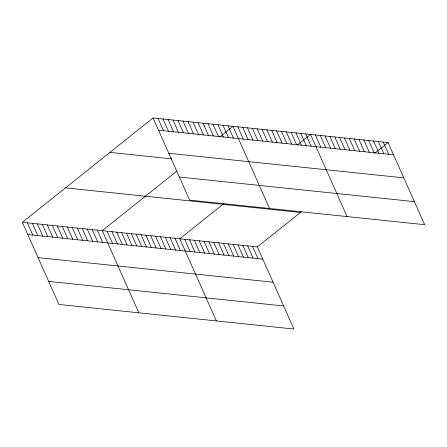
<?xml version="1.0" encoding="UTF-8"?>
<svg xmlns="http://www.w3.org/2000/svg" width="447" height="447" viewBox="0 0 447 447"><rect width="100%" height="100%" fill="white"/><g stroke="black" fill="none" stroke-linecap="round" stroke-linejoin="round"><path stroke-width="0.67" d="M22.35 222.304L257.349 246.884L293.925 329.037L58.926 304.457L22.35 222.304L153.075 117.963L388.074 142.543L424.65 224.696L189.651 200.116L153.075 117.963M176.995 171.005L102.251 230.663L138.827 312.811M219.661 136.95L232.976 126.322L269.552 208.47M223.925 203.553L179.8 238.776L216.376 320.924M297.21 145.063L310.525 134.435L347.101 216.583M257.349 246.884L301.474 211.666M374.759 153.17L388.074 142.543M158.534 130.217L393.528 154.796M168.804 153.282L403.797 177.861M109.934 152.399L171.732 158.858M179.381 177.046L414.38 201.631M65.491 187.874L300.49 212.454M27.803 234.558L262.802 259.137M38.073 257.623L273.072 282.202M48.656 281.387L283.655 305.971M383.23 142.04L388.683 154.293M378.38 141.531L383.839 153.785M373.536 141.023L378.989 153.276M368.686 140.514L374.145 152.768M363.841 140.012L369.295 152.265M358.991 139.503L364.45 151.757M354.147 138.995L359.6 151.248M349.303 138.492L354.756 150.74M344.453 137.983L349.906 150.237M339.608 137.475L345.062 149.728M334.758 136.966L340.217 149.22M329.914 136.464L335.367 148.711M325.064 135.955L330.523 148.208M320.22 135.447L325.673 147.7M315.37 134.938L320.829 147.192M305.681 133.927L311.134 146.18M300.831 133.418L306.284 145.672M295.987 132.91L301.44 145.163M291.137 132.407L296.596 144.66M286.292 131.899L291.746 144.152M281.442 131.39L286.901 143.643M276.598 130.887L282.051 143.135M271.748 130.379L277.207 142.632M266.904 129.87L272.357 142.124M262.059 129.362L267.513 141.615M257.209 128.859L262.663 141.107M252.365 128.35L257.818 140.604M247.515 127.842L252.974 140.095M242.671 127.334L248.124 139.587M237.821 126.831L243.28 139.084M227.981 125.797L233.44 138.05M222.986 125.277L228.445 137.531M217.996 124.752L223.45 137.005M213.001 124.232L218.454 136.486M208.006 123.707L213.465 135.961M203.016 123.188L208.47 135.441M198.021 122.668L203.474 134.916M252.499 246.381L257.958 258.634M193.026 122.143L198.479 134.396M247.655 245.872L253.108 258.126M188.031 121.623L193.49 133.871M242.81 245.364L248.264 257.617M183.041 121.098L188.494 133.351M237.96 244.861L243.414 257.109M178.046 120.578L183.499 132.826M233.116 244.353L238.569 256.606M228.266 243.844L233.725 256.097M173.05 120.053L178.504 132.306M223.422 243.336L228.875 255.589M168.055 119.533L173.514 131.787M218.572 242.833L224.031 255.081M163.066 119.008L168.519 131.262M213.727 242.324L219.181 254.578M158.07 118.489L163.524 130.742M208.878 241.816L214.337 254.069M204.033 241.307L209.487 253.561M199.189 240.804L204.642 253.058M194.339 240.296L199.792 252.549M189.494 239.788L194.948 252.041M184.645 239.279L190.104 251.532M174.95 238.268L180.409 250.521M170.106 237.759L175.559 250.013M165.256 237.256L170.715 249.504M160.412 236.748L165.865 249.001M155.567 236.239L161.021 248.493M150.717 235.731L156.171 247.984M145.873 235.228L151.326 247.476M141.023 234.72L146.482 246.973M136.179 234.211L141.632 246.465M131.329 233.703L136.788 245.956M126.484 233.2L131.938 245.453M121.634 232.691L127.093 244.945M116.79 232.183L122.243 244.436M111.946 231.675L117.399 243.928M107.096 231.172L112.549 243.425M97.256 230.138L102.709 242.391M92.261 229.618L97.72 241.872M87.266 229.099L92.725 241.346M82.276 228.573L87.729 240.827M77.281 228.054L82.734 240.302M72.285 227.529L77.744 239.782M67.296 227.009L72.749 239.257M62.301 226.484L67.754 238.737M57.305 225.964L62.759 238.217M52.31 225.439L57.769 237.692M47.321 224.919L52.774 237.173M42.325 224.394L47.779 236.647M37.33 223.874L42.789 236.128M32.335 223.349L37.794 235.603M27.345 222.829L32.799 235.083"/></g></svg>
